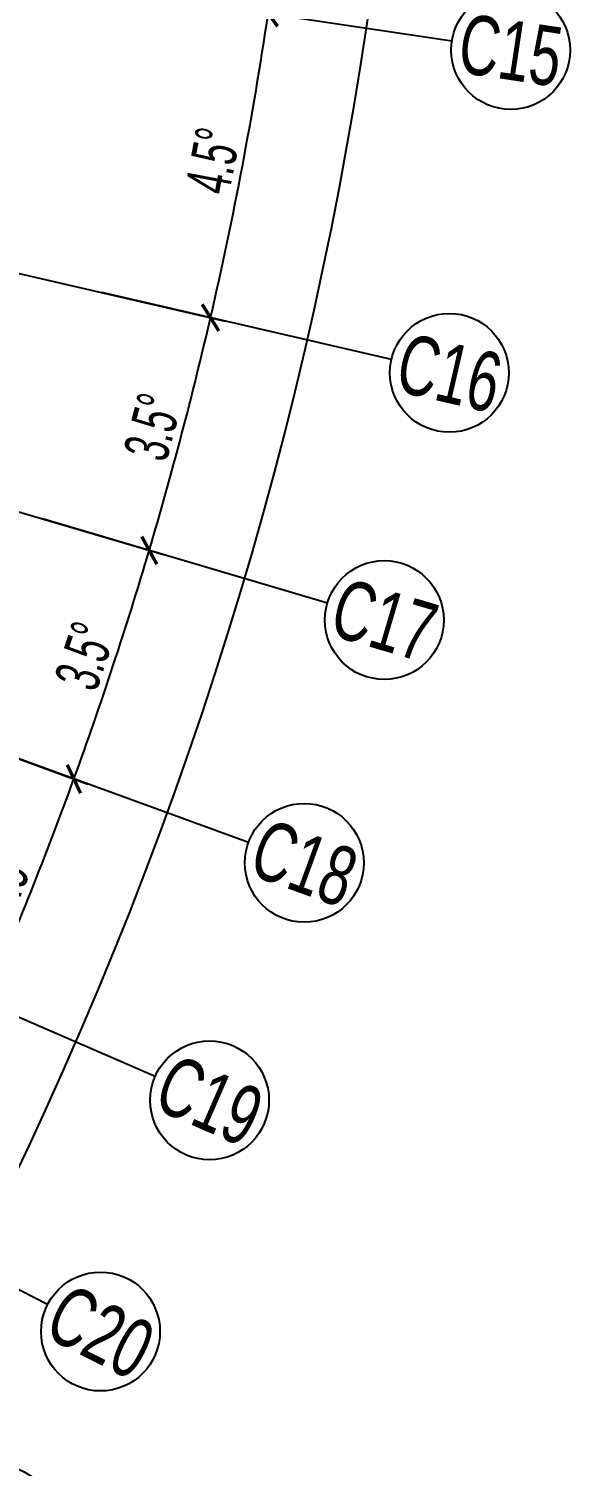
# Model space of a CAD drawing. Extents: x 36903891 to 38126251, y 2073392 to 2924740.
# Drawn here: x 37258835 to 37281028, y 2204471 to 2262510 of the extents above; entities that cross this region are included whole.
import ezdxf
from ezdxf.enums import TextEntityAlignment as Align
from ezdxf.xclip import XClip

# ---------------------------------------------------------------- set-up
doc = ezdxf.new("R2010")
doc.units = 0
doc.header["$LTSCALE"] = 1000
doc.header["$XCLIPFRAME"] = 0
doc.layers.get('0').update_dxf_attribs({"color": 8})
doc.layers.get('Defpoints').update_dxf_attribs({"color": 8})
for name, color, linetype in [('#标注', 8, 'Continuous'), ('A-FLOR', 8, 'Continuous'), ('DIM', 8, 'Continuous')]:
    doc.layers.add(name, color=color, linetype=linetype)
doc.styles.add('#文字', font='jrs.shx', dxfattribs={"width": 0.7, "bigfont": 'hztxt.shx'})
doc.styles.add('JHZX', font='jrs.shx', dxfattribs={"width": 0.6, "bigfont": 'jhz.shx'})
doc.dimstyles.new('JZBZ-600', dxfattribs={"dimscale": 600, "dimtxt": 3, "dimasz": 1.5, "dimexe": 1, "dimexo": 1, "dimgap": 0.5, "dimtad": 1, "dimdec": 0, "dimdsep": 46, "dimtxsty": 'JHZX', "dimblk1": 'ARCHTICK', "dimblk2": 'ARCHTICK', "dimsah": 1, "dimcen": 0, "dimclrd": 1, "dimclre": 1, "dimclrt": 2, "dimadec": 1, "dimazin": 2, "dimtfac": 1, "dimtdec": 0, "dimtix": 1, "dimtmove": 0, "dimatfit": 3, "dimfxl": 1, "dimtolj": 1, "dimlwd": -1, "dimlwe": -1, "dimarcsym": 1})

# ---------------------------------------------------------------- blocks, each defined once
blk = doc.blocks.new('_ARCHTICK')
at = {"color": 0, "linetype": 'ByBlock', "const_width": 0.15}
blk.add_lwpolyline([(-0.5, -0.5), (0.5, 0.5)], dxfattribs=at)
blk = doc.blocks.new('*D217')
at = {"layer": '#标注', "transparency": 16777216}
for p, q in [((36918918, 2868313), (36930664, 2864037)), ((36915586, 2859963), (36927049, 2854978))]:
    blk.add_line(p, q, dxfattribs=at)
blk.add_arc((36780603, 2918661), 159093, 336.49769, 339.99776, dxfattribs=at)
at = {"layer": 'Defpoints', "color": 0, "transparency": 16777216}
for p in [(36780603, 2918661), (36918354, 2868518), (36915036, 2860202), (36927761, 2858201)]:
    blk.add_point(p, dxfattribs=at)
at = {"layer": '#标注', "transparency": 16777216, "xscale": 900, "yscale": 900, "zscale": 900}
for p, rotation in [((36930100, 2864242), 69.99776380940442), ((36926499, 2855217), 246.4976923138003)]:
    blk.add_blockref('_ARCHTICK', p, dxfattribs=dict(at, rotation=rotation))
at = {"layer": '#标注', "transparency": 16777216, "insert": (36927254, 2860147), "char_height": 1800, "attachment_point": 5, "rotation": 68.24773, "style": 'JHZX'}
blk.add_mtext('\\A1;3.5°', dxfattribs=at)
blk = doc.blocks.new('*D218')
at = {"layer": '#标注', "transparency": 16777216}
for p, q in [((36921734, 2876851), (36933719, 2873300)), ((36918918, 2868313), (36930664, 2864037))]:
    blk.add_line(p, q, dxfattribs=at)
blk.add_arc((36780603, 2918661), 159093, 339.99776, 343.49784, dxfattribs=at)
at = {"layer": 'Defpoints', "color": 0, "transparency": 16777216}
for p in [(36780603, 2918661), (36921159, 2877021), (36918354, 2868518), (36931177, 2867298)]:
    blk.add_point(p, dxfattribs=at)
at = {"layer": '#标注', "transparency": 16777216, "xscale": 900, "yscale": 900, "zscale": 900}
for p, rotation in [((36933144, 2873471), 73.49784364742557), ((36930100, 2864242), 249.9977638093818)]:
    blk.add_blockref('_ARCHTICK', p, dxfattribs=dict(at, rotation=rotation))
at = {"layer": '#标注', "transparency": 16777216, "insert": (36930553, 2869209), "char_height": 1800, "attachment_point": 5, "rotation": 71.7478, "style": 'JHZX'}
blk.add_mtext('\\A1;3.5°', dxfattribs=at)
blk = doc.blocks.new('*D219')
at = {"layer": '#标注', "transparency": 16777216}
for p, q in [((36924023, 2885545), (36936203, 2882733)), ((36921734, 2876851), (36933719, 2873300))]:
    blk.add_line(p, q, dxfattribs=at)
blk.add_arc((36780603, 2918661), 159093, 343.49784, 346.99793, dxfattribs=at)
at = {"layer": 'Defpoints', "color": 0, "transparency": 16777216}
for p in [(36780603, 2918661), (36923439, 2885680), (36921159, 2877021), (36934032, 2876586)]:
    blk.add_point(p, dxfattribs=at)
at = {"layer": '#标注', "transparency": 16777216, "xscale": 900, "yscale": 900, "zscale": 900}
for p, rotation in [((36935618, 2882868), 76.99793153014545), ((36933144, 2873471), 253.497843647462)]:
    blk.add_blockref('_ARCHTICK', p, dxfattribs=dict(at, rotation=rotation))
at = {"layer": '#标注', "transparency": 16777216, "insert": (36933292, 2878456), "char_height": 1800, "attachment_point": 5, "rotation": 75.24789, "style": 'JHZX'}
blk.add_mtext('\\A1;3.5°', dxfattribs=at)
blk = doc.blocks.new('*D220')
at = {"layer": '#标注', "transparency": 16777216}
for p, q in [((36926179, 2896900), (36938542, 2895052)), ((36924023, 2885545), (36936203, 2882733))]:
    blk.add_line(p, q, dxfattribs=at)
blk.add_arc((36780603, 2918661), 159093, 346.99793, 351.49806, dxfattribs=at)
at = {"layer": 'Defpoints', "color": 0, "transparency": 16777216}
for p in [(36780603, 2918661), (36925586, 2896989), (36936502, 2886938), (36923439, 2885680)]:
    blk.add_point(p, dxfattribs=at)
at = {"layer": '#标注', "transparency": 16777216, "xscale": 900, "yscale": 900, "zscale": 900}
for p, rotation in [((36937949, 2895141), 81.498055811961), ((36935618, 2882868), 256.9979315301273)]:
    blk.add_blockref('_ARCHTICK', p, dxfattribs=dict(at, rotation=rotation))
at = {"layer": '#标注', "transparency": 16777216, "insert": (36935725, 2889205), "char_height": 1800, "attachment_point": 5, "rotation": 79.24799, "style": 'JHZX'}
blk.add_mtext('\\A1;4.5°', dxfattribs=at)
blk = doc.blocks.new('*D136')
at = {"layer": '#标注', "transparency": 16777216}
for p, q in [((36891696, 3015232), (36904144, 3026054)), ((36900436, 2833178), (36913865, 2823598))]:
    blk.add_line(p, q, dxfattribs=at)
blk.add_arc((36780603, 2918661), 163093, 324.49751, 41, dxfattribs=at)
at = {"layer": 'Defpoints', "color": 0, "transparency": 16777216}
for p in [(36891243, 3014839), (36780603, 2918661), (36941218, 2890336), (36899948, 2833526)]:
    blk.add_point(p, dxfattribs=at)
at = {"layer": '#标注', "transparency": 16777216, "xscale": 900, "yscale": 900, "zscale": 900}
for p, rotation in [((36903692, 3025660), 130.9999999999882), ((36913376, 2823947), 234.4975139136726)]:
    blk.add_blockref('_ARCHTICK', p, dxfattribs=dict(at, rotation=rotation))
at = {"layer": '#标注', "transparency": 16777216, "insert": (36944708, 2926540), "char_height": 1800, "attachment_point": 5, "rotation": 272.74876, "style": 'JHZX'}
blk.add_mtext('\\A1;76.5°', dxfattribs=at)
blk = doc.blocks.new('*U49')
blk.add_line((20, 0), (0, 0))
blk.add_circle((24, 0), 4)
at = {"style": 'JHZX', "width": 0.75}
blk.add_attdef('AXES', text='', height=4, dxfattribs=at).set_placement((24, 0), align=Align.MIDDLE_CENTER)
blk = doc.blocks.new('ZW-5001')
at = {"layer": '#标注'}
ref = blk.add_blockref('*U49', (36933498.8, 2895802.5), dxfattribs=dict(at, xscale=600.0000000000005, yscale=600.0000000000005, rotation=351.4961835640721))
ref.add_attrib('AXES', 'C15', dxfattribs={"layer": '0', "height": 2400, "rotation": 351.496184, "style": '#文字', "width": 0.7}).set_placement((36947740.5, 2893673.1), align=Align.MIDDLE_CENTER)
ref = blk.add_blockref('*U49', (36931233.4, 2883880), dxfattribs=dict(at, xscale=600.0000000000003, yscale=600.0000000000003, rotation=346.9981649372826))
ref.add_attrib('AXES', 'C16', dxfattribs={"layer": '0', "height": 2400, "rotation": 346.998165, "style": '#文字', "width": 0.7}).set_placement((36945264.2, 2880640.3), align=Align.MIDDLE_CENTER)
ref = blk.add_blockref('*U49', (36928829.4, 2874748.9), dxfattribs=dict(at, xscale=600.0000000000003, yscale=600.0000000000003, rotation=343.4981839638294))
ref.add_attrib('AXES', 'C17', dxfattribs={"layer": '0', "height": 2400, "rotation": 343.498184, "style": '#文字', "width": 0.7}).set_placement((36942636.2, 2870658.6), align=Align.MIDDLE_CENTER)
ref = blk.add_blockref('*U49', (36925872.4, 2865781.6), dxfattribs=dict(at, xscale=600.0000000000005, yscale=600.0000000000005, rotation=339.9982029903763))
ref.add_attrib('AXES', 'C18', dxfattribs={"layer": '0', "height": 2400, "rotation": 339.998203, "style": '#文字', "width": 0.7}).set_placement((36939403.8, 2860856.1), align=Align.MIDDLE_CENTER)
ref = blk.add_blockref('*U49', (36922373.4, 2857011.5), dxfattribs=dict(at, xscale=600.0000000000003, yscale=600.0000000000003, rotation=336.498222016923))
ref.add_attrib('AXES', 'C19', dxfattribs={"layer": '0', "height": 2400, "rotation": 336.498222, "style": '#文字', "width": 0.7}).set_placement((36935578.9, 2851269.1), align=Align.MIDDLE_CENTER)
ref = blk.add_blockref('*U49', (36918345.6, 2848471.4), dxfattribs=dict(at, xscale=600.0000000000006, yscale=600.0000000000006, rotation=332.9982410434699))
ref.add_attrib('AXES', 'C20', dxfattribs={"layer": '0', "height": 2400, "rotation": 332.998241, "style": '#文字', "width": 0.7}).set_placement((36931175.9, 2841933.5), align=Align.MIDDLE_CENTER)
ref = blk.add_blockref('*U49', (36914481.5, 2841358.2), dxfattribs=dict(at, xscale=600.0000000000005, yscale=600.0000000000005, rotation=329.9974898472932))
ref.add_attrib('AXES', 'C21', dxfattribs={"layer": '0', "height": 2400, "rotation": 329.99749, "style": '#文字', "width": 0.7}).set_placement((36926952, 2834157.7), align=Align.MIDDLE_CENTER)
for base, p1, p2, picture, middle in [((36941218.3, 2890335.9), (36899947.9, 2833526.1), (36891242.7, 3014838.7), '*D136', (36944707.9, 2926540.4)), ((36927760.7, 2858201), (36915036.1, 2860202), (36918354.3, 2868518.2), '*D217', (36927254.1, 2860147.1)), ((36931177.3, 2867297.7), (36918354.3, 2868518.2), (36921158.6, 2877021.4), '*D218', (36930552.8, 2869209.2)), ((36934032.2, 2876586), (36921158.6, 2877021.4), (36923438.5, 2885680), '*D219', (36933292.2, 2878455.9)), ((36936501.9, 2886937.8), (36923438.5, 2885680), (36925586, 2896988.7), '*D220', (36935724.9, 2889205.1))]:
    dim = blk.add_angular_dim_3p(base=base, center=(36780603.5, 2918661.5), p1=p1, p2=p2, dimstyle='JZBZ-600', override={"dimclrd": 256, "dimclre": 256, "dimclrt": 256}, dxfattribs=at)
    dim.commit()
    dim.dimension.update_dxf_attribs({"geometry": picture, "text_midpoint": middle})
blk = doc.blocks.new('FDGFH')
at = {"layer": 'A-FLOR'}
blk.add_blockref('ZW-5001', (-36780599, -2918657), dxfattribs=at)
blk = doc.blocks.new('JUTEWR')
at = {"layer": 'DIM'}
blk.add_blockref('FDGFH', (36747510, 2929431), dxfattribs=at)

msp = doc.modelspace()

# ---------------------------------------------------------------- block references
at = {"layer": 'DIM'}
ref = msp.add_blockref('JUTEWR', (363648.3, -642797.5), dxfattribs=at)
XClip(ref).set_block_clipping_path([(36540243.0880557299, 2702892.0700622862), (36938694.1744792983, 3117037.741362222)])

doc.saveas('drawing.dxf')
